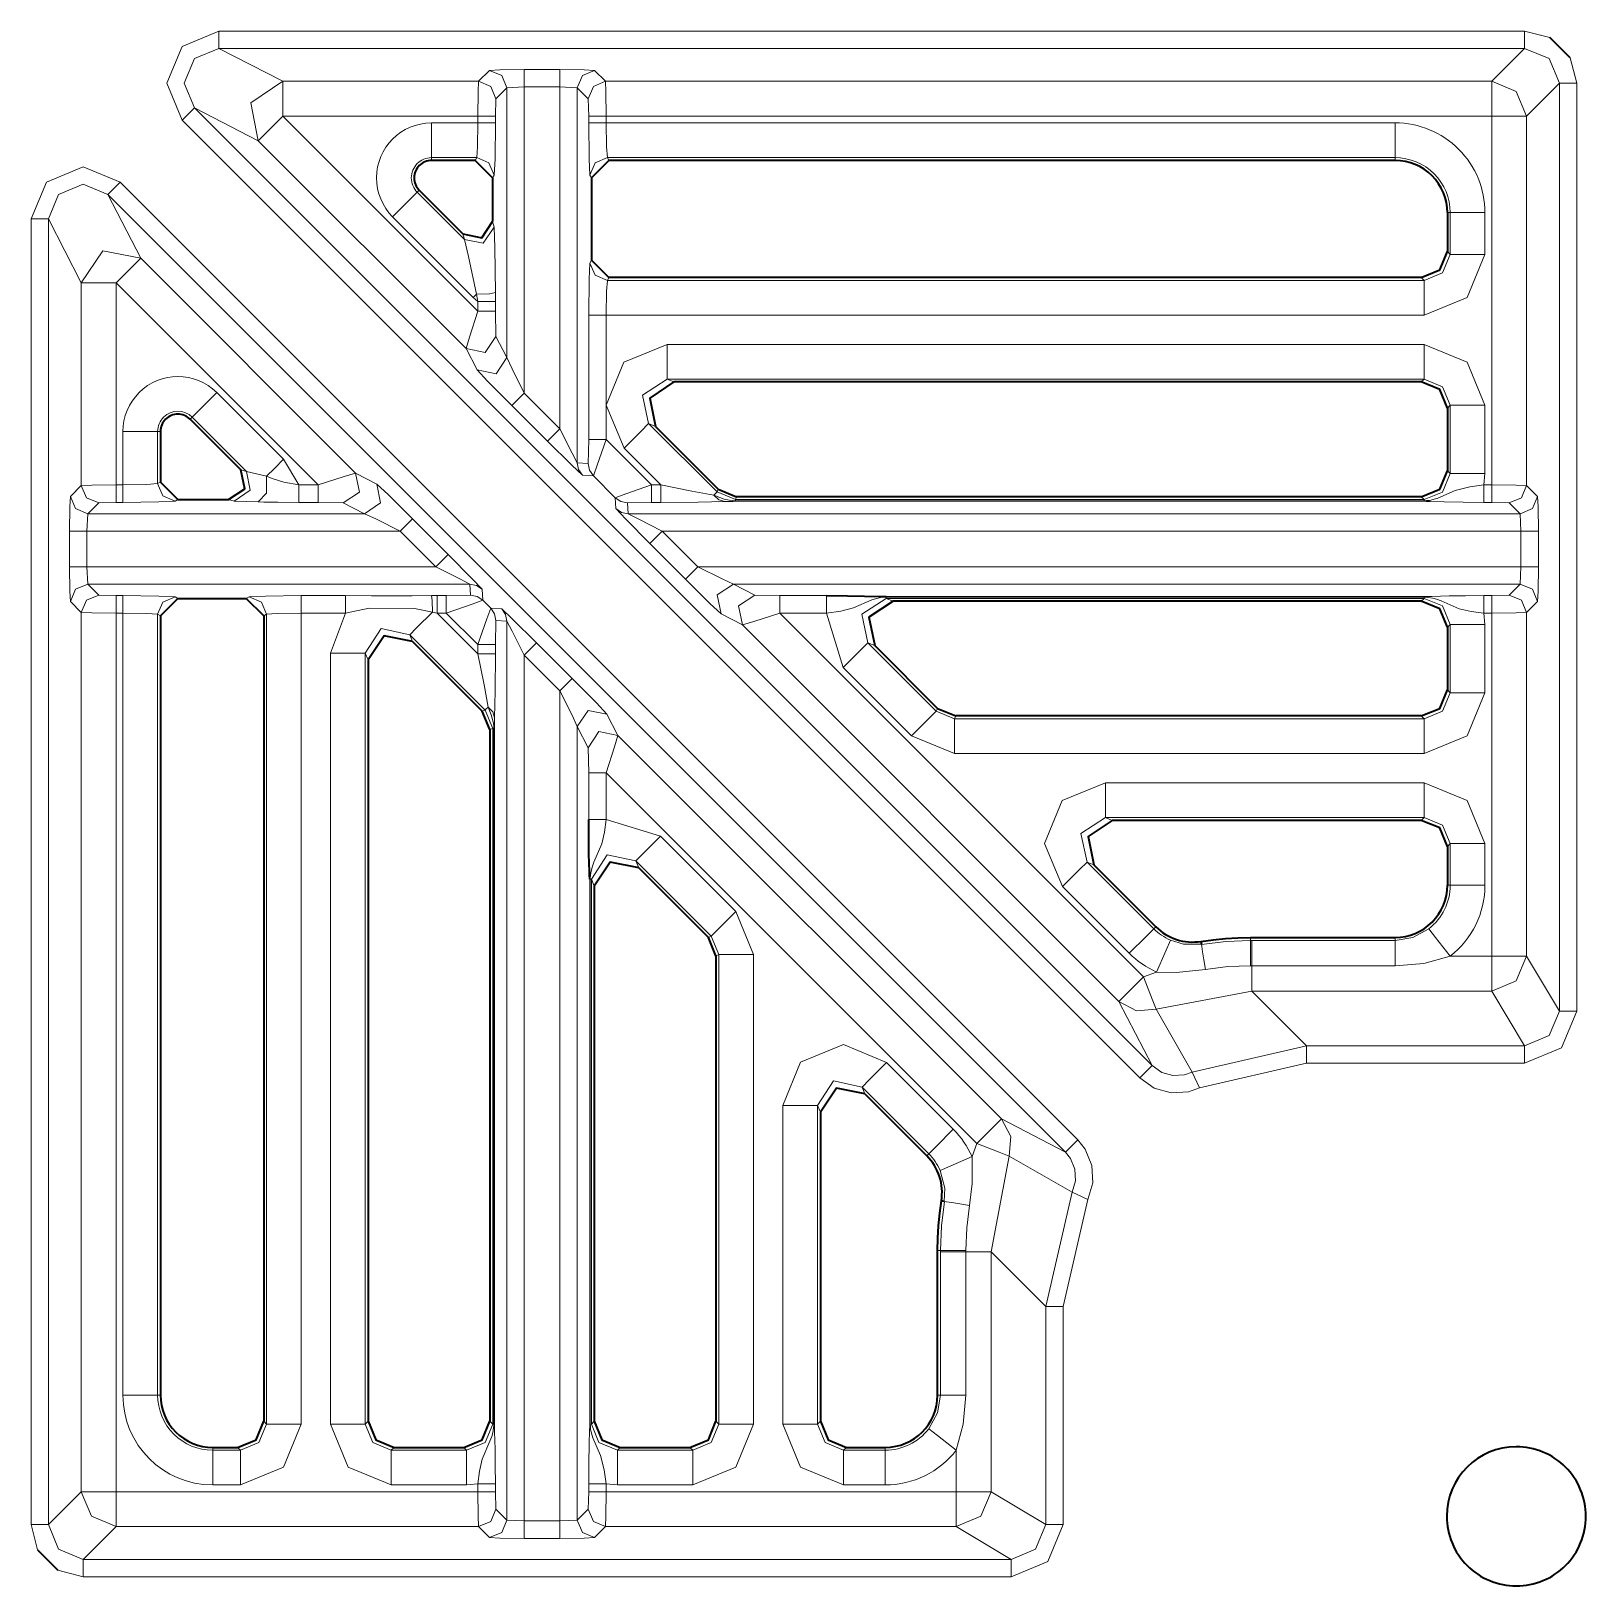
# Model space of a CAD drawing. Header units: millimetres. Extents: x 0 to 2941, y -405 to 1422.
# Drawn here: x 943.88 to 988.57, y 836.19 to 880.88 of the extents above; entities that cross this region are included whole.
import ezdxf

# ---------------------------------------------------------------- set-up
doc = ezdxf.new("R2010")
doc.units = ezdxf.units.MM
doc.layers.add('FINE', color=9, linetype='Continuous')
doc.layers.add('OUTLINE', color=7, linetype='Continuous')

msp = doc.modelspace()

# ---------------------------------------------------------------- linework, layer by layer
at = {"layer": 'FINE', "lineweight": 9}
for p, q in [((949.28, 880.877), (986.804, 880.877)), ((986.804, 880.877), (987.531, 880.689)), ((949.28, 880.377), (951.113, 879.434)), ((986.804, 880.377), (949.28, 880.377)), ((985.86, 879.434), (986.804, 880.377)), ((958.051, 879.775), (959.077, 879.775)), ((960.077, 879.749), (960.392, 879.434)), ((958.051, 879.274), (957.552, 879.249)), ((957.552, 879.249), (957.552, 871.492)), ((958.051, 870.468), (958.051, 879.274)), ((959.077, 879.274), (958.051, 879.274)), ((959.077, 879.274), (959.077, 869.442)), ((959.577, 879.249), (959.077, 879.274)), ((959.892, 878.934), (959.577, 879.249)), ((959.577, 868.467), (959.577, 879.249)), ((960.392, 879.434), (985.86, 879.434)), ((987.804, 852.713), (987.804, 879.378)), ((948.574, 878.67), (976.099, 851.145)), ((950.406, 877.727), (948.574, 878.67)), ((959.905, 878.434), (959.892, 878.934)), ((956.724, 878.434), (951.113, 878.434)), ((951.113, 878.434), (956.724, 872.824)), ((955.388, 878.238), (956.724, 878.238)), ((956.724, 878.238), (956.724, 878.434)), ((957.224, 878.434), (957.224, 878.238)), ((959.905, 878.238), (959.905, 878.434)), ((960.405, 878.434), (960.405, 878.238)), ((985.86, 878.434), (960.405, 878.434)), ((960.405, 878.238), (983.085, 878.238)), ((985.86, 867.833), (985.86, 878.434)), ((956.383, 871.75), (950.406, 877.727)), ((956.687, 877.24), (955.388, 877.24)), ((955.388, 877.24), (955.388, 877.159)), ((956.646, 877.159), (956.687, 877.24)), ((983.085, 877.159), (983.085, 877.24)), ((946.44, 876.537), (973.966, 849.011)), ((957.186, 876.74), (957.145, 876.658)), ((959.983, 876.658), (959.942, 876.74)), ((955.035, 876.305), (954.977, 876.247)), ((956.588, 873.225), (954.271, 875.541)), ((985.665, 875.659), (985.665, 874.46)), ((957.145, 875.401), (957.186, 875.244)), ((984.585, 874.542), (984.666, 874.46)), ((959.942, 874.211), (959.983, 874.293)), ((960.483, 873.793), (960.442, 873.711)), ((960.442, 873.711), (983.917, 873.711)), ((983.917, 873.711), (983.836, 873.793)), ((956.724, 873.102), (956.588, 873.225)), ((956.724, 873.102), (956.678, 873.315)), ((957.223, 873.36), (957.224, 873.102)), ((956.724, 872.824), (956.724, 873.102)), ((957.224, 873.102), (957.224, 872.824)), ((957.224, 872.824), (957.236, 872.104)), ((959.905, 869.143), (959.905, 872.713)), ((983.917, 872.713), (960.405, 872.713)), ((960.405, 872.713), (960.405, 869.143)), ((957.236, 872.104), (957.552, 871.492)), ((962.159, 871.873), (983.917, 871.873)), ((956.698, 871.138), (956.383, 871.75)), ((983.917, 870.874), (962.159, 870.874)), ((962.159, 870.874), (962.355, 870.793)), ((983.836, 870.793), (983.917, 870.874)), ((949.216, 870.486), (951.132, 868.57)), ((958.724, 869.089), (957.698, 870.115)), ((958.051, 870.468), (959.077, 869.442)), ((984.666, 870.125), (984.585, 870.044)), ((984.666, 868.16), (984.666, 870.125)), ((985.665, 870.125), (985.665, 868.16)), ((946.519, 867.833), (946.519, 869.369)), ((947.517, 869.369), (947.517, 867.871)), ((947.599, 869.369), (947.517, 869.369)), ((961.825, 869.514), (961.629, 869.595)), ((961.629, 869.595), (963.594, 867.631)), ((959.892, 868.448), (959.905, 869.143)), ((960.405, 869.143), (961.714, 867.833)), ((959.577, 868.467), (959.892, 868.448)), ((947.517, 867.871), (947.599, 867.911)), ((950.066, 868.223), (950.649, 868.086)), ((960.039, 868.095), (959.723, 868.113)), ((960.667, 867.467), (960.039, 868.095)), ((984.585, 868.242), (984.666, 868.16)), ((985.665, 868.16), (985.634, 867.833)), ((985.634, 867.833), (985.86, 867.833)), ((986.86, 867.821), (987.175, 867.505)), ((948.099, 867.412), (948.016, 867.371)), ((949.713, 867.371), (949.556, 867.412)), ((960.685, 867.152), (960.667, 867.467)), ((963.594, 867.631), (963.627, 867.712)), ((963.594, 867.631), (964.123, 867.411)), ((964.157, 867.493), (964.123, 867.411)), ((945.508, 867.005), (945.482, 866.506)), ((945.823, 867.321), (945.508, 867.005)), ((945.508, 867.005), (953.465, 867.005)), ((946.323, 867.333), (945.823, 867.321)), ((946.519, 867.333), (946.323, 867.333)), ((950.407, 867.344), (949.713, 867.371)), ((952.133, 867.333), (951.571, 867.333)), ((952.853, 867.321), (952.133, 867.333)), ((953.465, 867.005), (952.853, 867.321)), ((961.714, 867.333), (961.02, 867.321)), ((961.02, 867.321), (961.038, 867.005)), ((961.038, 867.005), (986.675, 867.005)), ((961.979, 867.333), (961.714, 867.333)), ((983.917, 867.363), (964.123, 867.363)), ((985.86, 867.333), (985.634, 867.333)), ((986.701, 866.506), (986.675, 867.005)), ((944.983, 865.48), (944.983, 866.506)), ((954.489, 866.506), (945.482, 866.506)), ((954.843, 866.859), (955.868, 865.833)), ((986.701, 866.506), (962.014, 866.506)), ((962.014, 866.506), (963.039, 865.48)), ((987.201, 866.506), (987.201, 865.48)), ((962.686, 865.126), (961.66, 866.152)), ((945.482, 865.48), (955.515, 865.48)), ((963.039, 865.48), (986.701, 865.48)), ((956.844, 864.834), (956.862, 864.518)), ((964.063, 864.98), (964.676, 864.665)), ((945.323, 864.165), (945.008, 864.48)), ((945.823, 864.665), (946.323, 864.652)), ((946.323, 864.652), (946.519, 864.652)), ((948.016, 864.615), (948.099, 864.574)), ((951.644, 864.652), (952.914, 864.652)), ((955.386, 864.652), (955.55, 864.652)), ((955.55, 864.652), (955.814, 864.652)), ((955.814, 864.652), (956.509, 864.665)), ((956.862, 864.518), (957.09, 864.29)), ((957.09, 864.29), (957.405, 864.272)), ((964.676, 864.665), (965.395, 864.652)), ((965.395, 864.652), (966.736, 864.652)), ((968.459, 864.623), (983.917, 864.623)), ((983.917, 864.606), (968.459, 864.606)), ((968.459, 864.574), (968.655, 864.493)), ((983.917, 864.574), (968.459, 864.574)), ((983.836, 864.493), (983.917, 864.574)), ((985.634, 864.652), (985.86, 864.652)), ((985.86, 864.652), (986.36, 864.665)), ((987.175, 864.48), (986.86, 864.165)), ((945.323, 838.897), (945.323, 864.165)), ((950.646, 864.115), (950.564, 864.074)), ((950.646, 840.84), (950.646, 864.115)), ((952.914, 864.152), (951.644, 864.152)), ((951.644, 864.152), (951.644, 840.84)), ((952.484, 862.998), (952.914, 864.152)), ((955.55, 864.152), (955.413, 864.179)), ((955.814, 864.152), (955.55, 864.152)), ((955.55, 864.152), (956.724, 862.978)), ((956.724, 863.243), (955.814, 864.152)), ((957.236, 863.937), (957.224, 863.243)), ((957.552, 863.919), (957.236, 863.937)), ((957.552, 863.919), (957.552, 838.082)), ((967.223, 862.589), (966.736, 864.152)), ((984.666, 863.825), (984.585, 863.744)), ((984.666, 861.86), (984.666, 863.825)), ((985.634, 864.152), (985.665, 863.825)), ((985.665, 863.825), (985.665, 861.86)), ((986.86, 864.165), (986.86, 854.286)), ((954.762, 863.528), (954.843, 863.332)), ((956.926, 861.363), (954.762, 863.528)), ((956.724, 862.978), (956.724, 863.243)), ((957.224, 863.243), (957.224, 862.978)), ((958.051, 838.056), (958.051, 862.943)), ((959.077, 861.917), (958.051, 862.943)), ((958.405, 863.297), (959.431, 862.271)), ((968.125, 863.214), (967.929, 863.295)), ((967.929, 863.295), (969.894, 861.331)), ((969.188, 860.624), (967.223, 862.589)), ((959.077, 861.917), (959.077, 838.056)), ((984.585, 861.942), (984.666, 861.86)), ((956.845, 861.33), (956.926, 861.363)), ((957.146, 860.834), (956.926, 861.363)), ((960.43, 861.247), (960.745, 860.635)), ((969.894, 861.331), (969.927, 861.412)), ((969.894, 861.331), (970.423, 861.111)), ((970.457, 861.193), (970.423, 861.111)), ((983.917, 861.111), (983.836, 861.193)), ((957.146, 860.834), (957.064, 860.8)), ((957.146, 840.84), (957.146, 860.834)), ((957.178, 840.84), (957.178, 860.834)), ((957.194, 860.834), (957.194, 840.84)), ((959.577, 838.082), (959.577, 860.894)), ((970.423, 861.111), (983.917, 861.111)), ((960.745, 860.635), (971.767, 849.613)), ((970.423, 860.113), (969.188, 860.624)), ((983.917, 860.113), (970.423, 860.113)), ((974.759, 859.273), (983.917, 859.273)), ((960.405, 858.221), (961.968, 857.734)), ((983.917, 858.274), (974.759, 858.274)), ((974.759, 858.274), (974.955, 858.193)), ((983.836, 858.193), (983.917, 858.274)), ((961.968, 857.734), (964.132, 855.569)), ((984.666, 857.525), (984.585, 857.444)), ((984.666, 856.328), (984.666, 857.525)), ((985.665, 857.525), (985.665, 856.328)), ((961.261, 857.028), (961.343, 856.832)), ((963.426, 854.863), (961.261, 857.028)), ((959.934, 840.84), (959.934, 856.498)), ((959.951, 856.498), (959.951, 840.84)), ((960.064, 856.302), (959.983, 856.498)), ((984.585, 856.328), (984.666, 856.328)), ((963.345, 854.829), (963.426, 854.863)), ((963.646, 854.334), (963.426, 854.863)), ((976.147, 855.078), (976.204, 855.135)), ((978.924, 854.828), (978.924, 854.742)), ((978.924, 854.742), (978.962, 854.742)), ((963.646, 854.334), (963.564, 854.3)), ((963.646, 840.84), (963.646, 854.334)), ((978.962, 854.015), (978.922, 854.015)), ((983.085, 854.015), (978.962, 854.015)), ((984.662, 854.286), (985.86, 854.286)), ((986.86, 854.286), (987.804, 852.713)), ((975.851, 853.697), (976.226, 853.834)), ((978.962, 853.287), (976.216, 852.767)), ((985.86, 853.287), (978.962, 853.287)), ((978.962, 853.287), (980.537, 851.713)), ((986.805, 851.713), (985.86, 853.287)), ((976.099, 851.145), (975.144, 852.989)), ((976.216, 852.767), (977.246, 850.952)), ((977.246, 850.952), (980.537, 851.713)), ((980.537, 851.713), (986.805, 851.713)), ((968.468, 851.234), (970.385, 849.316)), ((980.537, 851.213), (977.465, 850.503)), ((986.805, 851.213), (980.537, 851.213)), ((969.679, 848.61), (967.761, 850.528)), ((967.761, 850.528), (967.843, 850.332)), ((966.564, 849.802), (966.483, 849.998)), ((966.483, 849.998), (966.483, 840.84)), ((971.767, 849.613), (973.612, 848.658)), ((969.622, 848.553), (969.679, 848.61)), ((970.923, 848.531), (971.06, 848.906)), ((969.929, 845.833), (970.015, 845.833)), ((970.015, 845.794), (970.015, 845.833)), ((970.742, 845.794), (970.742, 841.672)), ((971.47, 845.794), (971.47, 838.897)), ((973.044, 844.22), (971.47, 845.794)), ((973.044, 837.952), (973.044, 844.22)), ((947.517, 841.672), (947.599, 841.672)), ((950.564, 840.921), (950.646, 840.84)), ((957.064, 840.921), (957.146, 840.84)), ((959.983, 840.84), (960.064, 840.921)), ((963.564, 840.921), (963.646, 840.84)), ((966.483, 840.84), (966.564, 840.921)), ((954.313, 840.172), (954.232, 840.091)), ((956.397, 840.091), (956.315, 840.172)), ((960.813, 840.172), (960.732, 840.091)), ((962.897, 840.091), (962.815, 840.172)), ((967.313, 840.172), (967.232, 840.091)), ((968.429, 840.091), (968.429, 840.172)), ((954.232, 840.091), (956.397, 840.091)), ((960.732, 840.091), (962.897, 840.091)), ((967.232, 840.091), (968.429, 840.091)), ((946.323, 838.897), (956.724, 838.897)), ((949.897, 839.092), (949.099, 839.092)), ((956.724, 839.123), (956.397, 839.092)), ((956.724, 838.897), (956.724, 839.123)), ((957.224, 839.123), (957.224, 838.897)), ((957.224, 838.897), (957.236, 838.397)), ((959.892, 838.397), (959.905, 838.897)), ((959.905, 838.897), (959.905, 839.123)), ((960.405, 839.123), (960.405, 838.897)), ((968.429, 839.092), (967.232, 839.092)), ((971.47, 838.897), (973.044, 837.952)), ((957.236, 838.397), (957.552, 838.082)), ((959.577, 838.082), (959.892, 838.397)), ((944.068, 837.226), (943.88, 837.953)), ((957.552, 838.082), (958.051, 838.056)), ((958.051, 838.056), (959.077, 838.056)), ((959.077, 838.056), (959.577, 838.082)), ((960.392, 837.897), (960.077, 837.582)), ((970.471, 837.897), (960.392, 837.897)), ((959.077, 837.556), (958.051, 837.556)), ((945.379, 836.454), (944.652, 836.642)), ((972.044, 836.454), (945.379, 836.454))]:
    msp.add_line(p, q, dxfattribs=at)
for points in [[(975.746, 850.791), (948.22, 878.317), (947.78, 879.378), (948.219, 880.438), (949.28, 880.877)], [(949.28, 880.877), (949.28, 880.528), (949.28, 880.377)], [(986.804, 880.877), (986.804, 880.528), (986.804, 880.377)], [(949.28, 880.377), (948.572, 880.085), (948.28, 879.378), (948.574, 878.67)], [(987.804, 879.378), (987.511, 880.085), (986.804, 880.377)], [(988.115, 880.105), (988.303, 879.378), (988.303, 852.713)], [(951.113, 879.434), (956.736, 879.434), (957.052, 879.749)], [(957.052, 879.749), (957.354, 879.767), (958.051, 879.775)], [(957.052, 879.749), (957.405, 879.602), (957.552, 879.249)], [(958.051, 879.775), (958.051, 879.623), (958.051, 879.274)], [(959.077, 879.775), (959.077, 879.623), (959.077, 879.274)], [(959.077, 879.775), (959.775, 879.767), (960.077, 879.749)], [(960.077, 879.749), (959.723, 879.602), (959.577, 879.249)], [(950.406, 877.727), (950.191, 878.816), (951.113, 879.434)], [(951.113, 879.434), (951.113, 879.132), (951.113, 878.434)], [(956.724, 878.434), (956.727, 879.132), (956.736, 879.434)], [(956.736, 879.434), (957.09, 879.287), (957.236, 878.934)], [(957.552, 879.249), (957.236, 878.934), (957.224, 878.434)], [(960.392, 879.434), (960.039, 879.287), (959.892, 878.934)], [(960.392, 879.434), (960.401, 879.132), (960.405, 878.434)], [(985.86, 879.434), (986.567, 879.141), (986.86, 878.434)], [(985.86, 879.434), (985.86, 879.132), (985.86, 878.434)], [(987.804, 879.378), (986.86, 878.434), (986.86, 867.821)], [(988.303, 879.378), (987.954, 879.378), (987.804, 879.378)], [(948.574, 878.67), (948.468, 878.565), (948.22, 878.317)], [(950.406, 877.727), (950.618, 877.938), (951.113, 878.434)], [(955.388, 877.24), (955.388, 877.55), (955.388, 878.238)], [(956.687, 877.24), (956.713, 877.55), (956.724, 878.238)], [(956.724, 878.434), (957.073, 878.434), (957.224, 878.434)], [(956.724, 878.238), (957.073, 878.238), (957.224, 878.238)], [(957.224, 878.238), (957.213, 877.206), (957.186, 876.74)], [(960.405, 878.434), (960.056, 878.434), (959.905, 878.434)], [(960.405, 878.238), (960.056, 878.238), (959.905, 878.238)], [(959.942, 876.74), (959.916, 877.206), (959.905, 878.238)], [(960.405, 878.238), (960.416, 877.55), (960.442, 877.24)], [(983.085, 878.238), (983.085, 877.55), (983.085, 877.24)], [(986.86, 878.434), (986.558, 878.434), (985.86, 878.434)], [(956.687, 877.24), (957.04, 877.093), (957.186, 876.74)], [(960.442, 877.24), (960.089, 877.093), (959.942, 876.74)], [(983.085, 877.24), (960.442, 877.24), (960.483, 877.159)], [(943.88, 837.953), (943.88, 875.477), (944.319, 876.538), (945.379, 876.977), (946.44, 876.537)], [(946.087, 876.183), (945.379, 876.477), (944.672, 876.185), (944.38, 875.477)], [(946.44, 876.537), (946.192, 876.289), (946.087, 876.183)], [(973.612, 848.658), (946.087, 876.183), (947.03, 874.351)], [(954.977, 876.247), (954.758, 876.028), (954.271, 875.541)], [(954.977, 876.247), (956.333, 874.891), (956.293, 875.047)], [(943.88, 875.477), (944.229, 875.477), (944.38, 875.477)], [(945.008, 867.505), (945.323, 867.821), (945.323, 873.643), (944.38, 875.477), (944.38, 837.953), (945.323, 838.897)], [(984.666, 874.46), (984.666, 875.659), (984.585, 875.659)], [(985.665, 875.659), (984.976, 875.659), (984.666, 875.659)], [(956.333, 874.891), (956.877, 874.785), (957.186, 875.244)], [(957.186, 875.244), (957.211, 874.657), (957.223, 873.36)], [(945.323, 873.643), (945.941, 874.566), (947.03, 874.351)], [(956.678, 873.315), (956.452, 874.398), (956.333, 874.891)], [(947.03, 874.351), (946.819, 874.139), (946.323, 873.643)], [(947.03, 874.351), (953.207, 868.174), (953.819, 867.859)], [(959.905, 872.713), (959.916, 873.745), (959.942, 874.211)], [(960.442, 873.711), (960.089, 873.858), (959.942, 874.211)], [(983.917, 873.711), (984.448, 873.93), (984.666, 874.46)], [(985.665, 874.46), (985.153, 873.224), (983.917, 872.713)], [(985.665, 874.46), (984.976, 874.46), (984.666, 874.46)], [(945.323, 873.643), (945.625, 873.643), (946.323, 873.643)], [(951.132, 868.57), (951.571, 867.833), (952.133, 867.833), (946.323, 873.643), (946.323, 867.833), (946.519, 867.833)], [(960.442, 873.711), (960.416, 873.401), (960.405, 872.713)], [(983.917, 872.713), (983.917, 873.401), (983.917, 873.711)], [(956.678, 873.315), (956.633, 873.27), (956.588, 873.225)], [(956.678, 873.315), (957.056, 873.327), (957.223, 873.36)], [(956.383, 871.75), (956.48, 872.076), (956.724, 872.824)], [(956.724, 873.102), (957.073, 873.102), (957.224, 873.102)], [(956.724, 872.824), (957.073, 872.824), (957.224, 872.824)], [(960.405, 872.713), (960.056, 872.713), (959.905, 872.713)], [(956.383, 871.75), (956.927, 871.643), (957.236, 872.104)], [(960.923, 868.889), (960.406, 870.128), (960.917, 871.362), (962.159, 871.873)], [(962.159, 871.873), (962.159, 871.184), (962.159, 870.874)], [(983.917, 871.873), (983.917, 871.184), (983.917, 870.874)], [(983.917, 871.873), (985.153, 871.361), (985.665, 870.125)], [(956.698, 871.138), (957.243, 871.03), (957.552, 871.492)], [(957.552, 871.492), (957.702, 871.173), (958.051, 870.468)], [(957.698, 870.115), (957, 870.819), (956.698, 871.138)], [(962.159, 870.874), (961.454, 870.417), (961.629, 869.595)], [(984.666, 870.125), (984.448, 870.656), (983.917, 870.874)], [(949.216, 870.486), (948.729, 869.999), (948.509, 869.78)], [(957.698, 870.115), (957.803, 870.22), (958.051, 870.468)], [(984.666, 870.125), (984.976, 870.125), (985.665, 870.125)], [(949.91, 868.264), (950.066, 868.223), (948.509, 869.78), (948.452, 869.722)], [(947.517, 869.369), (947.207, 869.369), (946.519, 869.369)], [(958.724, 869.089), (958.829, 869.194), (959.077, 869.442)], [(959.077, 869.442), (959.426, 868.751), (959.577, 868.467)], [(960.923, 868.889), (961.41, 869.376), (961.629, 869.595)], [(959.723, 868.113), (959.421, 868.398), (958.724, 869.089)], [(960.405, 869.143), (960.056, 869.143), (959.905, 869.143)], [(960.405, 869.143), (960.153, 868.403), (960.039, 868.095)], [(961.714, 867.833), (961.979, 867.833), (960.923, 868.889)], [(951.132, 868.57), (950.872, 868.309), (950.649, 868.086)], [(959.723, 868.113), (959.615, 868.275), (959.577, 868.467)], [(960.039, 868.095), (959.93, 868.257), (959.892, 868.448)], [(945.323, 867.821), (945.625, 867.83), (946.323, 867.833)], [(945.323, 867.821), (945.47, 867.467), (945.823, 867.321)], [(946.323, 867.833), (946.323, 867.484), (946.323, 867.333)], [(946.519, 867.833), (947.207, 867.844), (947.517, 867.871)], [(946.519, 867.833), (946.519, 867.484), (946.519, 867.333)], [(947.517, 867.871), (947.664, 867.517), (948.016, 867.371)], [(949.713, 867.371), (950.172, 867.68), (950.066, 868.223)], [(950.407, 867.344), (950.641, 867.595), (950.649, 868.086)], [(950.649, 868.086), (950.812, 868.022), (951.142, 867.915), (951.571, 867.833)], [(951.571, 867.333), (951.571, 867.484), (951.571, 867.833)], [(952.133, 867.833), (952.88, 868.077), (953.207, 868.174)], [(952.133, 867.333), (952.133, 867.484), (952.133, 867.833)], [(952.853, 867.321), (953.314, 867.63), (953.207, 868.174)], [(953.465, 867.005), (953.926, 867.315), (953.819, 867.859)], [(953.819, 867.859), (954.138, 867.557), (954.843, 866.859)], [(960.667, 867.467), (960.975, 867.582), (961.714, 867.833)], [(961.714, 867.833), (961.714, 867.484), (961.714, 867.333)], [(961.979, 867.833), (961.979, 867.484), (961.979, 867.333)], [(961.979, 867.833), (962.873, 867.659), (963.507, 867.544)], [(983.917, 867.411), (984.448, 867.63), (984.666, 868.16)], [(983.917, 867.379), (983.987, 867.382), (984.074, 867.39), (984.314, 867.45), (984.813, 867.672), (985.227, 867.783), (985.634, 867.833)], [(984.666, 868.16), (984.976, 868.16), (985.665, 868.16)], [(985.634, 867.833), (985.634, 867.484), (985.634, 867.333)], [(985.86, 867.833), (985.86, 867.484), (985.86, 867.333)], [(985.86, 867.833), (986.558, 867.83), (986.86, 867.821)], [(986.86, 867.821), (986.713, 867.467), (986.36, 867.321)], [(944.983, 866.506), (944.99, 867.203), (945.008, 867.505)], [(945.008, 867.505), (945.155, 867.152), (945.508, 867.005)], [(960.667, 867.467), (960.829, 867.359), (961.02, 867.321)], [(963.507, 867.544), (963.568, 867.605), (963.594, 867.631)], [(963.507, 867.544), (963.645, 867.406), (963.817, 867.354)], [(963.507, 867.544), (963.676, 867.47), (963.802, 867.426), (963.957, 867.392), (964.033, 867.383), (964.102, 867.379), (964.123, 867.379), (983.917, 867.379)], [(964.123, 867.411), (983.917, 867.411), (983.836, 867.493)], [(964.123, 867.411), (964.123, 867.401), (964.123, 867.379)], [(964.123, 867.379), (964.123, 867.368), (964.123, 867.363)], [(983.917, 867.411), (983.917, 867.401), (983.917, 867.379)], [(983.917, 867.379), (983.917, 867.368), (983.917, 867.363)], [(987.175, 867.505), (987.029, 867.152), (986.675, 867.005)], [(987.175, 867.505), (987.193, 867.203), (987.201, 866.506)], [(948.016, 867.371), (947.551, 867.344), (946.519, 867.333)], [(951.571, 867.333), (950.973, 867.336), (950.571, 867.341), (950.407, 867.344)], [(954.489, 866.506), (953.784, 866.855), (953.465, 867.005)], [(960.685, 867.152), (960.847, 867.044), (961.038, 867.005)], [(961.66, 866.152), (960.969, 866.85), (960.685, 867.152)], [(961.038, 867.005), (961.323, 866.855), (962.014, 866.506)], [(963.817, 867.354), (963.052, 867.339), (961.979, 867.333)], [(964.123, 867.363), (964.115, 867.363), (964.089, 867.363), (964.059, 867.362), (963.992, 867.36), (963.928, 867.358), (963.817, 867.354)], [(985.634, 867.333), (985.042, 867.337), (984.494, 867.346), (984.086, 867.359), (983.978, 867.362), (983.944, 867.363), (983.917, 867.363)], [(986.675, 867.005), (986.36, 867.321), (985.86, 867.333)], [(944.983, 866.506), (945.133, 866.506), (945.482, 866.506)], [(945.482, 866.506), (945.482, 865.48), (945.508, 864.98)], [(954.489, 866.506), (954.737, 866.753), (954.843, 866.859)], [(956.49, 864.98), (956.206, 865.131), (955.515, 865.48), (954.489, 866.506)], [(961.66, 866.152), (961.766, 866.258), (962.014, 866.506)], [(986.675, 864.98), (986.701, 865.48), (986.701, 866.506)], [(986.701, 866.506), (987.05, 866.506), (987.201, 866.506)], [(955.515, 865.48), (955.763, 865.728), (955.868, 865.833)], [(955.868, 865.833), (956.559, 865.135), (956.844, 864.834)], [(944.983, 865.48), (945.133, 865.48), (945.482, 865.48)], [(945.008, 864.48), (944.99, 864.782), (944.983, 865.48)], [(962.686, 865.126), (962.792, 865.232), (963.039, 865.48)], [(963.039, 865.48), (963.744, 865.131), (964.063, 864.98)], [(986.701, 865.48), (987.05, 865.48), (987.201, 865.48)], [(987.201, 865.48), (987.193, 864.782), (987.175, 864.48)], [(945.008, 864.48), (945.155, 864.833), (945.508, 864.98)], [(956.509, 864.665), (956.49, 864.98), (945.508, 864.98), (945.823, 864.665)], [(956.49, 864.98), (956.682, 864.942), (956.844, 864.834)], [(963.71, 864.127), (963.391, 864.429), (962.686, 865.126)], [(964.063, 864.98), (963.602, 864.671), (963.71, 864.127)], [(986.36, 864.665), (986.675, 864.98), (964.063, 864.98)], [(986.675, 864.98), (987.029, 864.833), (987.175, 864.48)], [(945.323, 864.165), (945.47, 864.518), (945.823, 864.665)], [(946.323, 864.152), (946.323, 864.501), (946.323, 864.652)], [(946.519, 864.152), (946.519, 864.501), (946.519, 864.652)], [(946.519, 864.652), (947.551, 864.641), (948.016, 864.615)], [(947.517, 864.115), (947.664, 864.468), (948.016, 864.615)], [(950.064, 864.574), (950.146, 864.615), (950.612, 864.641), (951.644, 864.652)], [(950.146, 864.615), (950.499, 864.468), (950.646, 864.115)], [(951.644, 864.652), (951.644, 864.501), (951.644, 864.152)], [(952.914, 864.652), (952.914, 864.501), (952.914, 864.152)], [(952.914, 864.652), (953.664, 864.65), (954.832, 864.65), (955.386, 864.652)], [(955.413, 864.179), (954.902, 864.283), (953.594, 864.29), (952.914, 864.152)], [(955.386, 864.652), (955.404, 864.511), (955.413, 864.179)], [(955.55, 864.652), (955.55, 864.501), (955.55, 864.152)], [(955.814, 864.652), (955.814, 864.501), (955.814, 864.152)], [(956.862, 864.518), (956.554, 864.404), (955.814, 864.152)], [(956.509, 864.665), (956.7, 864.627), (956.862, 864.518)], [(956.724, 863.243), (956.975, 863.983), (957.09, 864.29)], [(957.236, 863.937), (957.198, 864.128), (957.09, 864.29)], [(957.552, 863.919), (957.514, 864.11), (957.405, 864.272)], [(957.405, 864.272), (957.707, 863.987), (958.405, 863.297)], [(964.676, 864.665), (964.214, 864.356), (964.322, 863.812)], [(965.395, 864.652), (965.395, 864.501), (965.395, 864.152)], [(966.736, 864.652), (966.736, 864.501), (966.736, 864.152)], [(968.459, 864.606), (968.387, 864.604), (968.297, 864.595), (968.047, 864.532), (967.518, 864.299), (967.153, 864.204), (966.736, 864.152)], [(968.459, 864.574), (967.754, 864.117), (967.929, 863.295)], [(968.459, 864.623), (968.459, 864.618), (968.459, 864.606)], [(968.459, 864.606), (968.459, 864.585), (968.459, 864.574)], [(983.917, 864.623), (983.93, 864.623), (983.957, 864.623), (984.016, 864.624), (984.065, 864.626), (984.14, 864.629), (984.633, 864.643), (985.104, 864.65), (985.634, 864.652)], [(983.917, 864.623), (983.917, 864.618), (983.917, 864.606)], [(983.917, 864.606), (983.917, 864.585), (983.917, 864.574)], [(985.634, 864.152), (985.27, 864.195), (984.927, 864.273), (984.409, 864.498), (984.272, 864.549), (984.166, 864.578), (984.02, 864.601), (983.95, 864.606), (983.917, 864.606)], [(984.666, 863.825), (984.448, 864.356), (983.917, 864.574)], [(985.634, 864.652), (985.634, 864.501), (985.634, 864.152)], [(985.86, 864.652), (985.86, 864.501), (985.86, 864.152)], [(986.36, 864.665), (986.713, 864.518), (986.86, 864.165)], [(946.323, 864.152), (945.625, 864.156), (945.323, 864.165)], [(946.519, 841.672), (946.519, 864.152), (946.323, 864.152), (946.323, 838.897)], [(947.517, 864.115), (947.207, 864.141), (946.519, 864.152)], [(947.599, 864.074), (947.517, 864.115), (947.517, 841.672)], [(951.644, 864.152), (950.956, 864.141), (950.646, 864.115)], [(955.413, 864.179), (954.961, 863.728), (954.762, 863.528)], [(958.051, 862.943), (957.702, 863.634), (957.552, 863.919)], [(975.144, 852.989), (964.322, 863.812), (963.71, 864.127)], [(965.395, 864.152), (964.648, 863.908), (964.322, 863.812)], [(966.736, 864.152), (965.395, 864.152), (975.851, 853.697)], [(984.666, 863.825), (984.976, 863.825), (985.665, 863.825)], [(985.86, 854.286), (985.86, 864.152), (985.634, 864.152)], [(986.86, 864.165), (986.558, 864.156), (985.86, 864.152)], [(954.762, 863.528), (953.94, 863.703), (953.483, 862.998)], [(952.484, 862.998), (953.173, 862.998), (953.483, 862.998)], [(956.397, 839.092), (954.232, 839.092), (952.996, 839.604), (952.484, 840.84), (952.484, 862.998)], [(953.564, 862.802), (953.483, 862.998), (953.483, 840.84), (953.564, 840.921)], [(957.224, 863.243), (957.073, 863.243), (956.724, 863.243)], [(957.224, 862.978), (957.073, 862.978), (956.724, 862.978)], [(957.013, 861.45), (956.898, 862.084), (956.724, 862.978)], [(957.224, 862.978), (957.218, 861.904), (957.203, 861.14)], [(958.051, 862.943), (958.299, 863.191), (958.405, 863.297)], [(967.223, 862.589), (967.71, 863.076), (967.929, 863.295)], [(959.077, 861.917), (959.325, 862.165), (959.431, 862.271)], [(959.431, 862.271), (960.129, 861.566), (960.43, 861.247)], [(959.577, 860.894), (959.426, 861.213), (959.077, 861.917)], [(983.917, 861.111), (984.448, 861.33), (984.666, 861.86)], [(985.665, 861.86), (985.153, 860.624), (983.917, 860.113)], [(984.666, 861.86), (984.976, 861.86), (985.665, 861.86)], [(957.013, 861.45), (956.952, 861.389), (956.926, 861.363)], [(957.203, 861.14), (957.151, 861.312), (957.013, 861.45)], [(957.146, 860.834), (957.156, 860.834), (957.178, 860.834), (957.176, 860.904), (957.167, 860.99), (957.107, 861.229), (957.013, 861.45)], [(957.203, 861.14), (957.198, 861.001), (957.195, 860.894), (957.194, 860.861), (957.194, 860.834)], [(960.43, 861.247), (959.886, 861.355), (959.577, 860.894)], [(969.188, 860.624), (969.674, 861.111), (969.894, 861.331)], [(957.194, 860.834), (957.189, 860.834), (957.178, 860.834)], [(959.905, 858.221), (959.905, 859.562), (959.892, 860.282), (959.577, 860.894)], [(960.745, 860.635), (960.201, 860.743), (959.892, 860.282)], [(970.423, 861.111), (970.423, 860.801), (970.423, 860.113)], [(983.917, 861.111), (983.917, 860.801), (983.917, 860.113)], [(960.745, 860.635), (960.649, 860.309), (960.405, 859.562)], [(960.405, 859.562), (960.056, 859.562), (959.905, 859.562)], [(971.06, 848.906), (960.405, 859.562), (960.405, 858.221)], [(975.441, 854.372), (973.523, 856.289), (973.006, 857.528), (973.518, 858.762), (974.759, 859.273)], [(974.759, 858.274), (974.759, 858.584), (974.759, 859.273)], [(983.917, 858.274), (983.917, 858.584), (983.917, 859.273)], [(983.917, 859.273), (985.153, 858.761), (985.665, 857.525)], [(960.405, 858.221), (960.056, 858.221), (959.905, 858.221)], [(960.405, 858.221), (960.362, 857.858), (960.285, 857.516), (960.055, 856.988), (960.005, 856.849), (959.967, 856.689), (959.956, 856.607), (959.951, 856.535), (959.951, 856.498)], [(974.759, 858.274), (974.054, 857.817), (974.229, 856.996)], [(984.666, 857.525), (984.448, 858.056), (983.917, 858.274)], [(961.968, 857.734), (961.481, 857.247), (961.261, 857.028)], [(961.261, 857.028), (960.44, 857.203), (959.983, 856.498)], [(984.666, 857.525), (984.976, 857.525), (985.665, 857.525)], [(973.523, 856.289), (974.01, 856.776), (974.229, 856.996)], [(974.425, 856.914), (974.229, 856.996), (976.147, 855.078)], [(959.951, 856.498), (959.939, 856.498), (959.934, 856.498)], [(959.951, 856.498), (959.972, 856.498), (959.983, 856.498)], [(959.983, 856.498), (959.983, 840.84), (960.201, 840.309), (960.732, 840.091)], [(984.666, 856.328), (984.976, 856.328), (985.665, 856.328)], [(964.132, 855.569), (963.646, 855.083), (963.426, 854.863)], [(964.132, 855.569), (964.644, 854.334), (964.644, 840.84)], [(975.441, 854.372), (975.927, 854.858), (976.147, 855.078)], [(983.085, 854.742), (983.588, 854.826), (984.052, 855.076)], [(984.052, 855.076), (984.241, 854.831), (984.662, 854.286)], [(976.226, 853.834), (976.504, 854.464), (976.628, 854.748)], [(976.628, 854.748), (976.999, 854.635), (977.515, 854.631)], [(977.516, 854.627), (978.218, 854.714), (978.924, 854.742)], [(977.632, 853.91), (977.587, 854.189), (977.551, 854.415), (977.526, 854.567), (977.517, 854.631)], [(978.922, 854.015), (978.923, 854.525), (978.924, 854.742)], [(978.962, 854.742), (983.085, 854.742), (983.085, 854.828)], [(978.962, 854.015), (978.962, 854.525), (978.962, 854.742)], [(983.085, 854.742), (983.085, 854.525), (983.085, 854.015)], [(963.646, 854.334), (963.956, 854.334), (964.644, 854.334)], [(978.922, 854.015), (978.277, 853.988), (977.634, 853.908)], [(978.962, 854.015), (978.962, 853.502), (978.962, 853.287)], [(984.662, 854.286), (983.905, 854.083), (983.085, 854.015)], [(985.86, 854.286), (985.86, 853.595), (985.86, 853.287)], [(986.86, 854.286), (986.567, 853.58), (985.86, 853.287)], [(986.86, 854.286), (986.558, 854.286), (985.86, 854.286)], [(975.851, 853.697), (975.355, 853.201), (975.144, 852.989)], [(975.851, 853.697), (976.102, 853.057), (976.216, 852.767)], [(977.633, 853.91), (976.786, 853.821), (976.226, 853.834)], [(976.216, 852.767), (975.647, 852.719), (975.144, 852.989)], [(986.805, 851.713), (987.511, 852.005), (987.804, 852.713)], [(988.303, 852.713), (987.865, 851.652), (986.805, 851.213)], [(988.303, 852.713), (987.954, 852.713), (987.804, 852.713)], [(965.484, 840.84), (965.484, 849.998), (965.995, 851.24), (967.229, 851.751), (968.468, 851.234)], [(980.537, 851.713), (980.537, 851.559), (980.537, 851.213)], [(986.805, 851.713), (986.805, 851.559), (986.805, 851.213)], [(967.761, 850.528), (967.981, 850.747), (968.468, 851.234)], [(976.099, 851.145), (975.994, 851.039), (975.746, 850.791)], [(976.099, 851.145), (976.374, 850.95), (976.697, 850.857), (977.033, 850.876), (977.246, 850.952)], [(977.246, 850.952), (977.315, 850.812), (977.465, 850.503)], [(967.761, 850.528), (966.94, 850.703), (966.483, 849.998)], [(977.465, 850.503), (977.146, 850.39), (976.642, 850.36), (976.157, 850.5), (975.746, 850.791)], [(965.484, 849.998), (966.173, 849.998), (966.483, 849.998)], [(971.767, 849.613), (971.556, 849.402), (971.06, 848.906)], [(971.767, 849.613), (972.038, 849.11), (971.99, 848.541)], [(969.679, 848.61), (969.899, 848.83), (970.385, 849.316)], [(971.06, 848.906), (971.7, 848.655), (971.99, 848.541)], [(973.966, 849.011), (973.718, 848.763), (973.612, 848.658)], [(973.805, 847.511), (973.9, 847.833), (973.882, 848.168), (973.755, 848.479), (973.612, 848.658)], [(973.966, 849.011), (974.179, 848.743), (974.369, 848.277), (974.396, 847.774), (974.254, 847.292)], [(970.009, 848.129), (970.293, 848.253), (970.923, 848.531)], [(970.923, 848.531), (970.923, 847.752), (970.847, 847.123)], [(973.044, 844.22), (973.805, 847.511), (971.99, 848.541), (971.47, 845.794)], [(970.126, 847.242), (970.14, 847.62), (970.009, 848.129)], [(974.254, 847.292), (973.544, 844.22), (973.544, 837.952)], [(973.805, 847.511), (973.945, 847.443), (974.254, 847.292)], [(970.015, 845.833), (970.044, 846.539), (970.13, 847.241)], [(970.126, 847.24), (970.19, 847.231), (970.342, 847.206), (970.568, 847.17), (970.847, 847.125)], [(970.849, 847.123), (970.77, 846.48), (970.742, 845.835), (970.742, 845.794)], [(969.929, 841.672), (970.015, 841.672), (970.015, 845.794)], [(970.015, 845.833), (970.232, 845.834), (970.742, 845.835)], [(970.015, 845.794), (970.232, 845.794), (970.742, 845.794)], [(970.742, 845.794), (971.255, 845.794), (971.47, 845.794)], [(973.044, 844.22), (973.198, 844.22), (973.544, 844.22)], [(947.517, 841.672), (947.207, 841.672), (946.519, 841.672)], [(969.68, 840.705), (969.927, 841.16), (970.015, 841.672)], [(970.742, 841.672), (970.232, 841.672), (970.015, 841.672)], [(970.742, 841.672), (970.671, 840.836), (970.471, 840.095)], [(949.897, 840.091), (950.427, 840.309), (950.646, 840.84)], [(951.644, 840.84), (951.133, 839.604), (949.897, 839.092)], [(951.644, 840.84), (950.956, 840.84), (950.646, 840.84)], [(952.484, 840.84), (953.173, 840.84), (953.483, 840.84)], [(953.483, 840.84), (953.701, 840.309), (954.232, 840.091)], [(956.397, 840.091), (956.927, 840.309), (957.146, 840.84)], [(956.724, 839.123), (956.767, 839.487), (956.845, 839.83), (957.069, 840.348), (957.12, 840.485), (957.15, 840.592), (957.173, 840.737), (957.177, 840.807), (957.178, 840.84)], [(957.146, 840.84), (957.156, 840.84), (957.178, 840.84)], [(957.194, 840.84), (957.189, 840.84), (957.178, 840.84)], [(957.194, 840.84), (957.194, 840.827), (957.195, 840.8), (957.196, 840.741), (957.198, 840.692), (957.2, 840.617), (957.214, 840.124), (957.221, 839.653), (957.224, 839.123)], [(959.905, 839.123), (959.908, 839.715), (959.917, 840.263), (959.93, 840.671), (959.934, 840.779), (959.934, 840.813), (959.934, 840.84)], [(959.951, 840.84), (959.939, 840.84), (959.934, 840.84)], [(959.951, 840.84), (959.972, 840.84), (959.983, 840.84)], [(959.951, 840.84), (959.953, 840.77), (959.962, 840.683), (960.022, 840.443), (960.243, 839.943), (960.355, 839.53), (960.405, 839.123)], [(962.897, 840.091), (963.428, 840.309), (963.646, 840.84)], [(964.644, 840.84), (964.133, 839.604), (962.897, 839.092)], [(963.646, 840.84), (963.956, 840.84), (964.644, 840.84)], [(965.484, 840.84), (966.173, 840.84), (966.483, 840.84)], [(967.232, 839.092), (965.996, 839.604), (965.484, 840.84)], [(966.483, 840.84), (966.701, 840.309), (967.232, 840.091)], [(970.471, 840.095), (969.926, 840.515), (969.68, 840.705)], [(949.099, 840.172), (949.099, 840.091), (949.897, 840.091), (949.815, 840.172)], [(949.099, 840.091), (949.099, 839.781), (949.099, 839.092)], [(949.897, 840.091), (949.897, 839.781), (949.897, 839.092)], [(954.232, 840.091), (954.232, 839.781), (954.232, 839.092)], [(956.397, 840.091), (956.397, 839.781), (956.397, 839.092)], [(960.405, 838.897), (970.471, 838.897), (970.471, 840.095)], [(960.732, 840.091), (960.732, 839.781), (960.732, 839.092)], [(962.897, 840.091), (962.897, 839.781), (962.897, 839.092)], [(967.232, 839.092), (967.232, 839.781), (967.232, 840.091)], [(968.429, 839.092), (968.429, 839.781), (968.429, 840.091)], [(946.323, 837.897), (945.616, 838.19), (945.323, 838.897)], [(945.323, 838.897), (945.625, 838.897), (946.323, 838.897)], [(946.323, 837.897), (946.323, 838.199), (946.323, 838.897)], [(957.224, 839.123), (957.073, 839.123), (956.724, 839.123)], [(957.224, 838.897), (957.073, 838.897), (956.724, 838.897)], [(956.736, 837.897), (956.727, 838.199), (956.724, 838.897)], [(960.405, 839.123), (960.056, 839.123), (959.905, 839.123)], [(960.405, 838.897), (960.056, 838.897), (959.905, 838.897)], [(960.405, 838.897), (960.401, 838.199), (960.392, 837.897)], [(962.897, 839.092), (960.732, 839.092), (960.405, 839.123)], [(970.471, 838.897), (971.162, 838.897), (971.47, 838.897)], [(971.47, 838.897), (971.177, 838.19), (970.471, 837.897)], [(970.471, 838.897), (970.471, 838.199), (970.471, 837.897)], [(957.236, 838.397), (957.09, 838.044), (956.736, 837.897)], [(960.392, 837.897), (960.039, 838.044), (959.892, 838.397)], [(943.88, 837.953), (944.229, 837.953), (944.38, 837.953)], [(944.38, 837.953), (944.672, 837.246), (945.379, 836.954)], [(957.052, 837.582), (956.736, 837.897), (946.323, 837.897), (945.379, 836.954)], [(945.379, 836.954), (972.044, 836.954), (970.471, 837.897)], [(957.552, 838.082), (957.405, 837.729), (957.052, 837.582)], [(958.051, 837.556), (958.051, 837.707), (958.051, 838.056)], [(959.077, 837.556), (959.077, 837.707), (959.077, 838.056)], [(960.077, 837.582), (959.723, 837.729), (959.577, 838.082)], [(972.044, 836.954), (972.752, 837.246), (973.044, 837.952)], [(973.544, 837.952), (973.105, 836.892), (972.044, 836.454)], [(973.044, 837.952), (973.198, 837.952), (973.544, 837.952)], [(958.051, 837.556), (957.354, 837.564), (957.052, 837.582)], [(960.077, 837.582), (959.775, 837.564), (959.077, 837.556)], [(945.379, 836.954), (945.379, 836.802), (945.379, 836.454)], [(972.044, 836.954), (972.044, 836.802), (972.044, 836.454)]]:
    msp.add_lwpolyline(points, dxfattribs=at)
for points in [[(955.388, 878.238, 0.414198), (953.808, 876.658, 0.19894), (954.271, 875.541)], [(985.665, 875.659, 0.414223), (983.085, 878.239)], [(955.388, 877.24, 0.414214), (954.807, 876.658, 0.198963), (954.977, 876.247)], [(984.666, 875.659, 0.414245), (983.085, 877.24)], [(949.216, 870.486, 0.414132), (946.981, 870.486, 0.198905), (946.519, 869.369)], [(948.51, 869.78, 0.41388), (947.688, 869.78, 0.198734), (947.517, 869.369)], [(984.052, 855.076, 0.232198), (984.666, 856.328)], [(984.662, 854.287, 0.232304), (985.665, 856.328)], [(976.147, 855.078, 0.092913), (976.628, 854.748)], [(975.441, 854.372, 0.093043), (976.226, 853.834)], [(970.923, 848.531, 0.09295), (970.385, 849.316)], [(970.009, 848.129, 0.09308), (969.679, 848.61)], [(946.519, 841.672, 0.414204), (949.099, 839.092)], [(947.517, 841.672, 0.414214), (949.099, 840.091)], [(968.429, 840.091, 0.232249), (969.68, 840.705)], [(968.429, 839.092, 0.232236), (970.471, 840.095)]]:
    msp.add_lwpolyline(points, format="xyb", dxfattribs=at)
at = {"layer": 'OUTLINE', "lineweight": 40}
for p, q in [((988.115, 880.105), (987.531, 880.689)), ((956.646, 877.159), (955.388, 877.159)), ((957.145, 876.658), (956.646, 877.159)), ((960.483, 877.159), (959.983, 876.658)), ((983.085, 877.159), (960.483, 877.159)), ((957.145, 876.658), (957.145, 875.401)), ((959.983, 876.658), (959.983, 874.293)), ((984.585, 875.659), (984.585, 874.542)), ((959.983, 874.293), (960.483, 873.793)), ((983.836, 873.793), (960.483, 873.793)), ((983.836, 870.793), (962.355, 870.793)), ((948.452, 869.722), (949.91, 868.264)), ((984.585, 870.044), (984.585, 868.242)), ((947.599, 869.369), (947.599, 867.911)), ((961.825, 869.514), (963.627, 867.712)), ((947.599, 867.911), (948.099, 867.412)), ((948.099, 867.412), (949.556, 867.412)), ((963.627, 867.712), (964.157, 867.493)), ((983.836, 867.493), (964.157, 867.493)), ((948.099, 864.574), (947.599, 864.074)), ((948.099, 864.574), (950.064, 864.574)), ((950.564, 864.074), (950.064, 864.574)), ((983.836, 864.493), (968.655, 864.493)), ((947.599, 864.074), (947.599, 841.672)), ((950.564, 864.074), (950.564, 840.921)), ((984.585, 863.744), (984.585, 861.942)), ((954.843, 863.332), (956.845, 861.33)), ((968.125, 863.214), (969.927, 861.412)), ((953.564, 862.802), (953.564, 840.921)), ((957.064, 860.8), (956.845, 861.33)), ((969.927, 861.412), (970.457, 861.193)), ((983.836, 861.193), (970.457, 861.193)), ((957.064, 860.8), (957.064, 840.921)), ((983.836, 858.193), (974.955, 858.193)), ((984.585, 857.444), (984.585, 856.328)), ((961.343, 856.832), (963.345, 854.829)), ((974.425, 856.914), (976.204, 855.135)), ((960.064, 856.302), (960.064, 840.921)), ((963.564, 854.3), (963.345, 854.829)), ((977.502, 854.715), (977.515, 854.631)), ((978.924, 854.828), (983.085, 854.828)), ((963.564, 854.3), (963.564, 840.921)), ((967.843, 850.332), (969.622, 848.553)), ((966.564, 849.802), (966.564, 840.921)), ((970.126, 847.242), (970.042, 847.255)), ((969.929, 841.672), (969.929, 845.833)), ((949.099, 840.172), (949.815, 840.172)), ((954.313, 840.172), (956.315, 840.172)), ((960.813, 840.172), (962.815, 840.172)), ((967.313, 840.172), (968.429, 840.172)), ((944.068, 837.226), (944.652, 836.642))]:
    msp.add_line(p, q, dxfattribs=at)
for points in [[(955.388, 877.159, 0.414214), (954.888, 876.658, 0.198938), (955.035, 876.305), (956.293, 875.047)], [(984.585, 875.659, 0.414214), (983.085, 877.159)], [(948.452, 869.722, 0.414472), (947.745, 869.722, 0.198756), (947.599, 869.369)], [(983.085, 854.828, 0.414214), (984.585, 856.328)], [(976.204, 855.135, 0.240422), (977.502, 854.715)], [(970.042, 847.255, 0.240529), (969.622, 848.553)], [(947.599, 841.672, 0.414214), (949.099, 840.172)], [(968.429, 840.172, 0.414197), (969.929, 841.672)]]:
    msp.add_lwpolyline(points, format="xyb", dxfattribs=at)
for points in [[(956.293, 875.047), (956.837, 874.938), (957.145, 875.401)], [(983.836, 873.793), (984.365, 874.012), (984.585, 874.542)], [(962.355, 870.793), (961.661, 870.331), (961.825, 869.514)], [(984.585, 870.044), (984.365, 870.574), (983.836, 870.793)], [(949.556, 867.412), (950.019, 867.72), (949.91, 868.264)], [(983.836, 867.493), (984.365, 867.712), (984.585, 868.242)], [(966.736, 864.652), (967.343, 864.649), (967.831, 864.641), (968.277, 864.627), (968.393, 864.624), (968.43, 864.623), (968.459, 864.623)], [(968.655, 864.493), (967.961, 864.031), (968.125, 863.214)], [(984.585, 863.744), (984.365, 864.274), (983.836, 864.493)], [(954.843, 863.332), (954.026, 863.496), (953.564, 862.802)], [(983.836, 861.193), (984.365, 861.412), (984.585, 861.942)], [(959.934, 856.498), (959.934, 856.513), (959.934, 856.542), (959.933, 856.576), (959.931, 856.648), (959.929, 856.723), (959.914, 857.222), (959.908, 857.692), (959.905, 858.221)], [(974.955, 858.193), (974.261, 857.731), (974.425, 856.914)], [(984.585, 857.444), (984.365, 857.974), (983.836, 858.193)], [(961.343, 856.832), (960.526, 856.996), (960.064, 856.302)], [(977.502, 854.711), (977.854, 854.762), (978.208, 854.798), (978.565, 854.82), (978.924, 854.828)], [(967.843, 850.332), (967.026, 850.497), (966.564, 849.802)], [(969.929, 845.833), (969.937, 846.189), (969.958, 846.544), (969.995, 846.9), (970.046, 847.255)], [(949.815, 840.172), (950.345, 840.392), (950.564, 840.921)], [(953.564, 840.921), (953.784, 840.392), (954.313, 840.172)], [(956.315, 840.172), (956.845, 840.392), (957.064, 840.921)], [(960.064, 840.921), (960.284, 840.392), (960.813, 840.172)], [(962.815, 840.172), (963.345, 840.392), (963.564, 840.921)], [(966.564, 840.921), (966.784, 840.392), (967.313, 840.172)]]:
    msp.add_lwpolyline(points, dxfattribs=at)
msp.add_lwpolyline([(984.567, 838.191, 0.414214), (986.567, 836.19, 0.414226), (988.567, 838.191, 0.414226), (986.567, 840.19, 0.414188)], format="xyb", close=True, dxfattribs=at)

doc.saveas('drawing.dxf')
